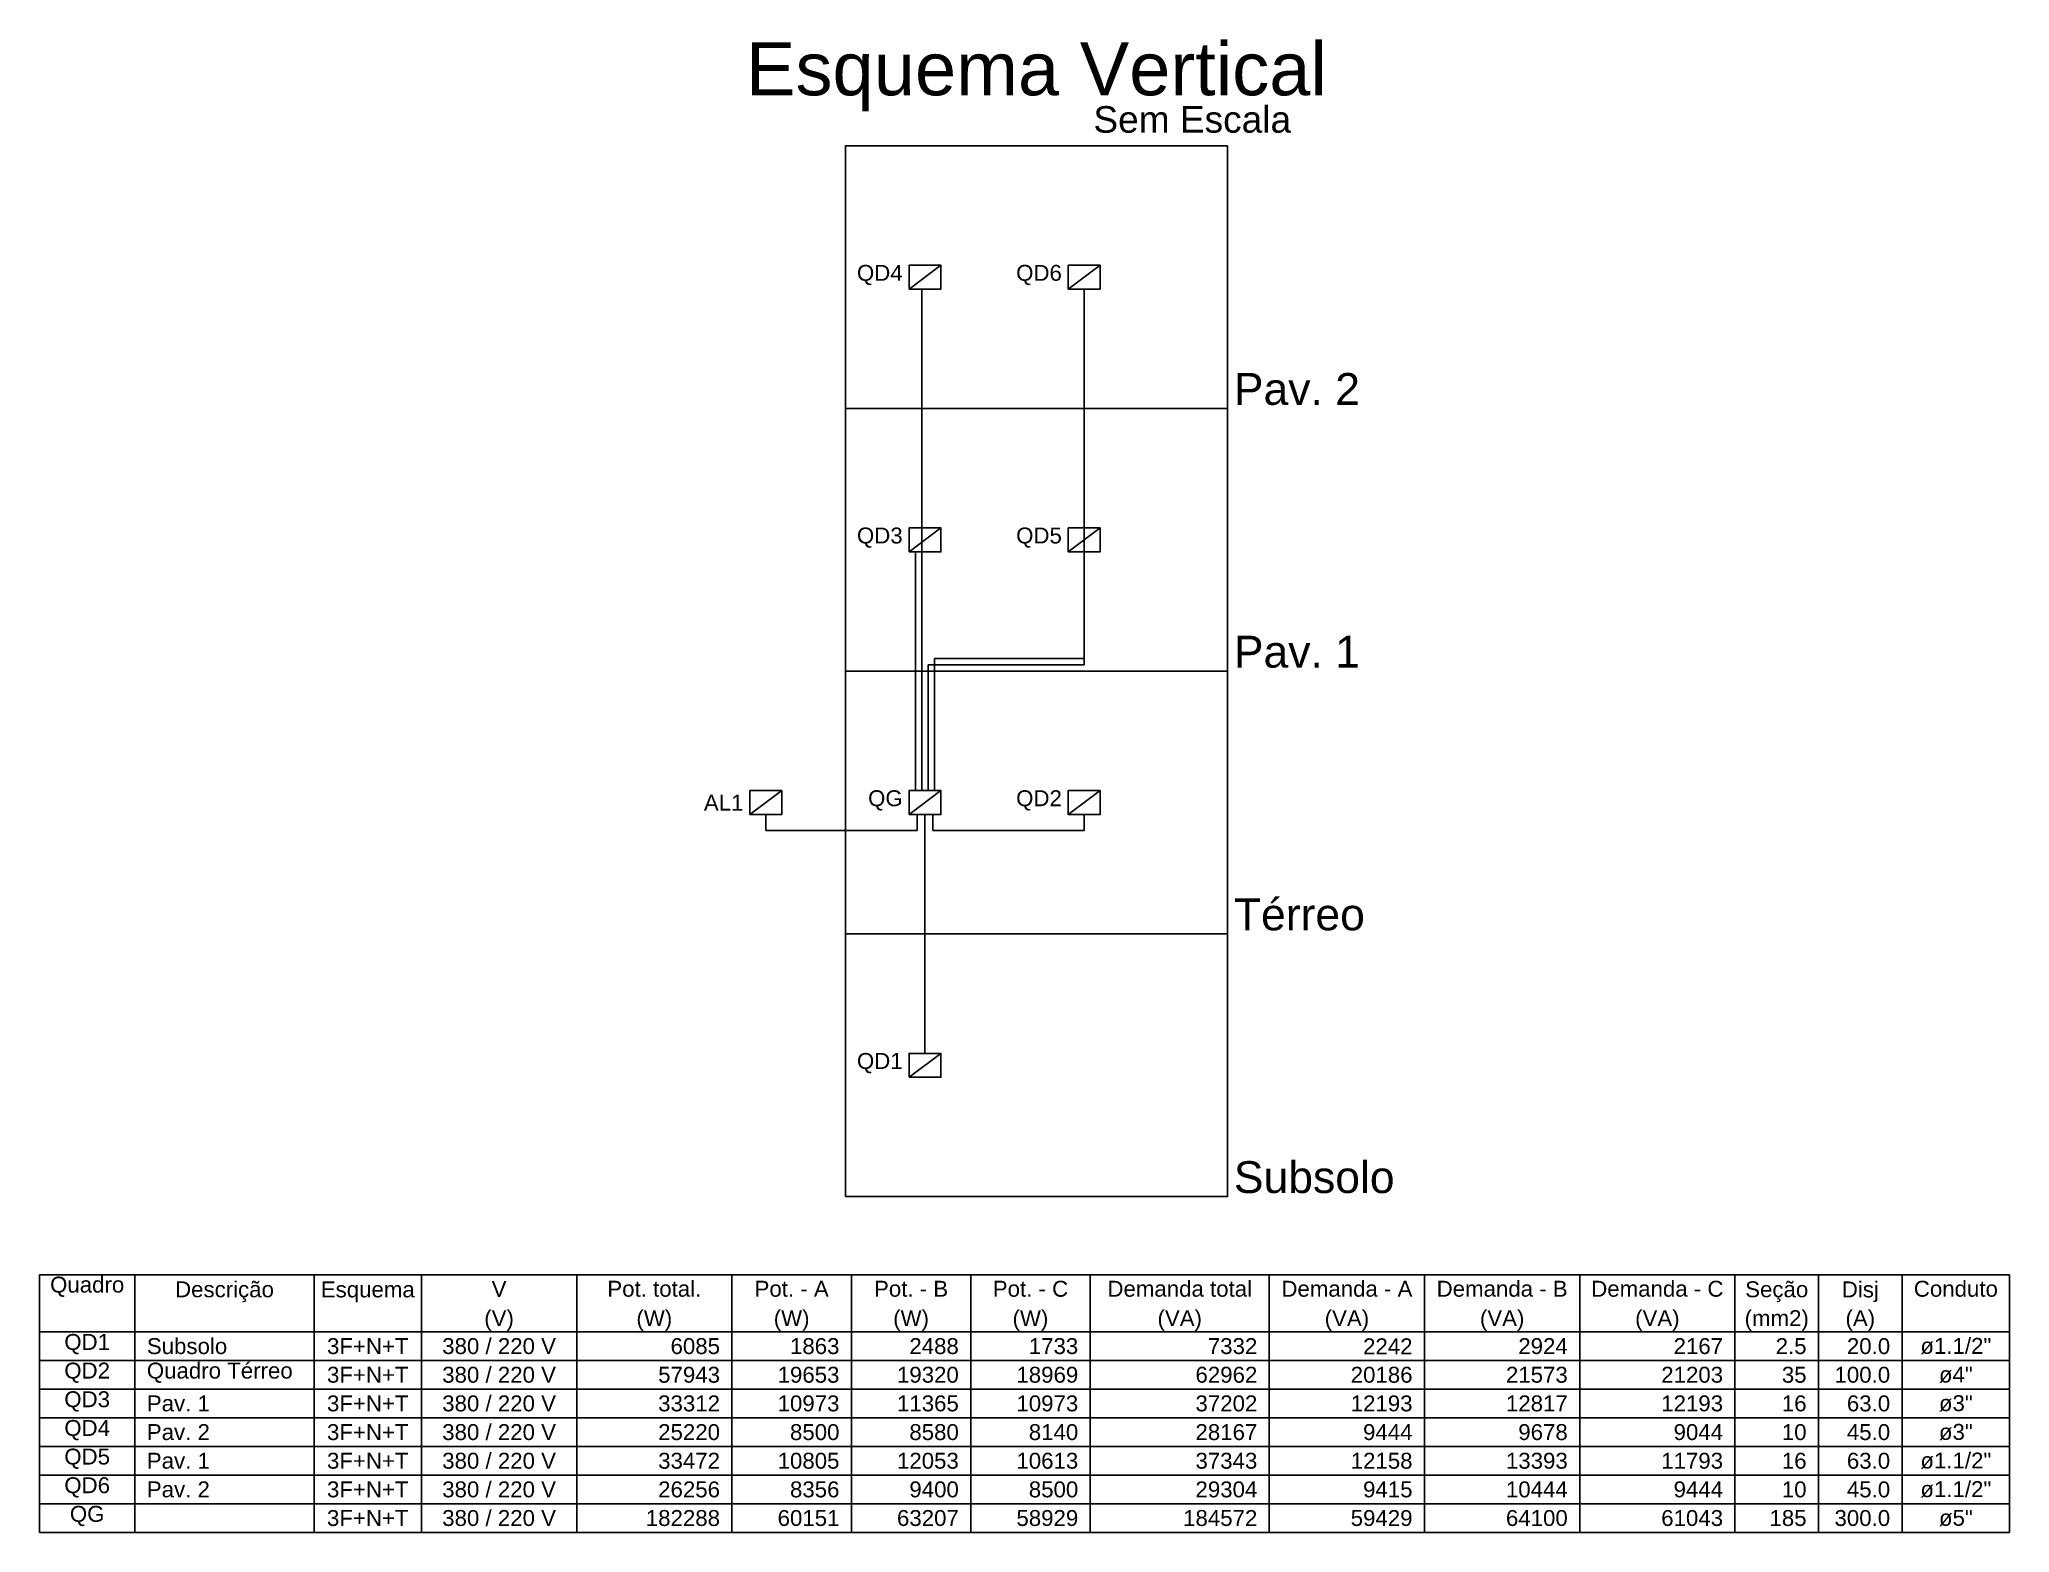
# Model space of a CAD drawing. Extents: x -6.5 to 19.7, y -4.3 to 15.6.
import ezdxf

# ---------------------------------------------------------------- set-up
doc = ezdxf.new("R2010")
doc.units = 0
doc.header["$MEASUREMENT"] = 0
for name, color, linetype in [('DI-DISJUNTOR', 1, 'CONTINUOUS'), ('DI-FIOS', 3, 'CONTINUOUS'), ('DI-LINHAS_DO_DIAGRAMA', 9, 'CONTINUOUS'), ('DI-LINHAS_DO_QUADRO', 1, 'CONTINUOUS'), ('DI-TEXTOS_DO_DIAGRAMA', 7, 'CONTINUOUS'), ('DI-TEXTOS_DO_QUADRO', 7, 'CONTINUOUS'), ('DI-TÍTULO_DO_DIAGRAMA', 3, 'CONTINUOUS')]:
    doc.layers.add(name, color=color, linetype=linetype)
doc.styles.add('ARIAL', font='')
doc.styles.get('ARIAL').set_extended_font_data('Arial')

msp = doc.modelspace()

# ---------------------------------------------------------------- linework, layer by layer
at = {"layer": 'DI-DISJUNTOR'}
for p, q in [((5.0832, 12.2844), (5.5068, 12.6021)), ((7.2012, 12.2844), (7.6248, 12.6021)), ((5.0832, 8.7897), (5.5068, 9.1074)), ((7.2012, 8.7897), (7.6248, 9.1074)), ((2.9652, 5.295), (3.3888, 5.6127)), ((5.0832, 5.295), (5.5068, 5.6127)), ((7.2012, 5.295), (7.6248, 5.6127)), ((5.0832, 1.8003), (5.5068, 2.118))]:
    msp.add_line(p, q, dxfattribs=at)
for points in [[(5.0832, 12.2844), (5.0832, 12.6021), (5.5068, 12.6021), (5.5068, 12.2844), (5.0832, 12.2844)], [(7.2012, 12.2844), (7.2012, 12.6021), (7.6248, 12.6021), (7.6248, 12.2844), (7.2012, 12.2844)], [(5.0832, 8.7897), (5.0832, 9.1074), (5.5068, 9.1074), (5.5068, 8.7897), (5.0832, 8.7897)], [(7.2012, 8.7897), (7.2012, 9.1074), (7.6248, 9.1074), (7.6248, 8.7897), (7.2012, 8.7897)], [(2.9652, 5.295), (2.9652, 5.6127), (3.3888, 5.6127), (3.3888, 5.295), (2.9652, 5.295)], [(5.0832, 5.295), (5.0832, 5.6127), (5.5068, 5.6127), (5.5068, 5.295), (5.0832, 5.295)], [(7.2012, 5.295), (7.2012, 5.6127), (7.6248, 5.6127), (7.6248, 5.295), (7.2012, 5.295)], [(5.0832, 1.8003), (5.0832, 2.118), (5.5068, 2.118), (5.5068, 1.8003), (5.0832, 1.8003)]]:
    msp.add_lwpolyline(points, close=True, dxfattribs=at)
at = {"layer": 'DI-FIOS'}
for p, q in [((5.25264, 5.6127), (5.25264, 12.2844)), ((7.413, 12.2844), (7.413, 7.28592)), ((5.16792, 5.6127), (5.16792, 8.7897)), ((7.413, 8.7897), (7.413, 7.37064)), ((5.42208, 5.6127), (5.42208, 7.37064)), ((7.413, 7.37064), (5.42208, 7.37064)), ((5.33736, 5.6127), (5.33736, 7.28592)), ((7.413, 7.28592), (5.33736, 7.28592)), ((3.177, 5.295), (3.177, 5.0832)), ((5.1891, 5.0832), (5.1891, 5.295)), ((5.295, 2.118), (5.295, 5.295)), ((5.4009, 5.295), (5.4009, 5.0832)), ((7.413, 5.0832), (7.413, 5.295)), ((3.177, 5.0832), (5.1891, 5.0832)), ((5.4009, 5.0832), (7.413, 5.0832))]:
    msp.add_line(p, q, dxfattribs=at)
at = {"layer": 'DI-LINHAS_DO_DIAGRAMA'}
for points in [[(4.236, 10.6959), (4.236, 14.1906), (9.3192, 14.1906), (9.3192, 10.6959), (4.236, 10.6959)], [(4.236, 7.2012), (4.236, 10.6959), (9.3192, 10.6959), (9.3192, 7.2012), (4.236, 7.2012)], [(4.236, 3.7065), (4.236, 7.2012), (9.3192, 7.2012), (9.3192, 3.7065), (4.236, 3.7065)], [(4.236, 0.2118), (4.236, 3.7065), (9.3192, 3.7065), (9.3192, 0.2118), (4.236, 0.2118)]]:
    msp.add_lwpolyline(points, close=True, dxfattribs=at)
at = {"layer": 'DI-LINHAS_DO_QUADRO', "linetype": 'CONTINUOUS'}
for p, q in [((-6.48637, -0.82602), (19.7239, -0.82602)), ((-6.48637, -0.82602), (-6.48637, -4.25718)), ((-5.21557, -0.82602), (-5.21557, -4.25718)), ((-2.83282, -0.82602), (-2.83282, -4.25718)), ((-1.40317, -0.82602), (-1.40317, -4.25718)), ((0.661876, -0.82602), (0.661876, -4.25718)), ((2.72693, -0.82602), (2.72693, -4.25718)), ((4.31543, -0.82602), (4.31543, -4.25718)), ((5.90393, -0.82602), (5.90393, -4.25718)), ((7.49243, -0.82602), (7.49243, -4.25718)), ((9.87518, -0.82602), (9.87518, -4.25718)), ((11.9402, -0.82602), (11.9402, -4.25718)), ((14.0053, -0.82602), (14.0053, -4.25718)), ((16.0703, -0.82602), (16.0703, -4.25718)), ((17.1823, -0.82602), (17.1823, -4.25718)), ((18.2942, -0.82602), (18.2942, -4.25718)), ((19.7239, -0.82602), (19.7239, -4.25718)), ((-6.48637, -1.5885), (19.7239, -1.5885)), ((-6.48637, -1.96974), (19.7239, -1.96974)), ((-6.48637, -2.35098), (19.7239, -2.35098)), ((-6.48637, -2.73222), (19.7239, -2.73222)), ((-6.48637, -3.11346), (19.7239, -3.11346)), ((-6.48637, -3.4947), (19.7239, -3.4947)), ((-6.48637, -3.87594), (19.7239, -3.87594)), ((-6.48637, -4.25718), (19.7239, -4.25718))]:
    msp.add_line(p, q, dxfattribs=at)

# ---------------------------------------------------------------- texts
at = {"layer": 'DI-TEXTOS_DO_DIAGRAMA', "char_height": 0.2118, "attachment_point": 9, "style": 'ARIAL'}
for s, insert, width in [('QD4', (4.998, 12.336894), 0.76248), ('QD6', (7.116, 12.336894), 0.76248), ('QD3', (4.998, 8.842894), 0.76248), ('QD5', (7.116, 8.842894), 0.76248), ('AL1', (2.88, 5.347894), 0.76248), ('QG', (4.998, 5.347894), 0.50832), ('QD2', (7.116, 5.347894), 0.76248), ('QD1', (4.998, 1.852894), 0.76248)]:
    msp.add_mtext(s, dxfattribs=dict(at, insert=insert, width=width))
at = {"layer": 'DI-TEXTOS_DO_QUADRO', "char_height": 0.2118, "style": 'ARIAL'}
for s, insert, width, attachment_point in [('Quadro', (-5.851, -1.122106), 1.52496, 8), ('Descrição', (-4.024, -1.192), 2.28744, 8), ('Esquema', (-2.118, -1.192), 1.77912, 8), ('V', (-0.371, -1.122106), 0.25416, 8), ('Pot. total.', (1.694, -1.122106), 2.79576, 8), ('Pot. - A', (3.521, -1.122106), 2.03328, 8), ('Pot. - B', (5.11, -1.122106), 2.03328, 8), ('Pot. - C', (6.698, -1.122106), 2.03328, 8), ('Demanda total', (8.684, -1.122106), 3.30408, 8), ('Demanda - A', (10.908, -1.122106), 2.79576, 8), ('Demanda - B', (12.973, -1.122106), 2.79576, 8), ('Demanda - C', (15.038, -1.122106), 2.79576, 8), ('Seção', (16.626, -1.192), 1.2708, 8), ('Disj', (17.738, -1.192), 1.01664, 8), ('Conduto', (19.009, -1.122106), 1.77912, 8), ('(V)', (-0.371, -1.574), 0.76248, 8), ('(W)', (1.694, -1.574), 0.76248, 8), ('(W)', (3.521, -1.574), 0.76248, 8), ('(W)', (5.11, -1.574), 0.76248, 8), ('(W)', (6.698, -1.574), 0.76248, 8), ('(VA)', (8.684, -1.574), 1.01664, 8), ('(VA)', (10.908, -1.574), 1.01664, 8), ('(VA)', (12.973, -1.574), 1.01664, 8), ('(VA)', (15.038, -1.574), 1.01664, 8), ('(mm2)', (16.626, -1.574), 1.2708, 8), ('(A)', (17.738, -1.574), 0.76248, 8), ('QD1', (-5.851, -1.885106), 0.76248, 8), ('Subsolo', (-5.057, -1.885106), 1.77912, 7), ('3F+N+T', (-2.118, -1.885106), 1.52496, 8), ('380 / 220 V', (-0.371, -1.885106), 2.79576, 8), ('6085', (2.568, -1.885106), 1.01664, 9), ('1863', (4.157, -1.885106), 1.01664, 9), ('2488', (5.745, -1.885106), 1.01664, 9), ('1733', (7.334, -1.885106), 1.01664, 9), ('7332', (9.716, -1.885106), 1.01664, 9), ('2242', (11.781, -1.885106), 1.01664, 9), ('2924', (13.846, -1.885106), 1.01664, 9), ('2167', (15.912, -1.885106), 1.01664, 9), ('2.5', (17.023, -1.885106), 0.76248, 9), ('20.0', (18.135, -1.885106), 1.01664, 9), ('ø1.1/2"', (19.009, -1.885106), 1.77912, 8), ('QD2', (-5.851, -2.266106), 0.76248, 8), ('Quadro Térreo', (-5.057, -2.266106), 3.30408, 7), ('3F+N+T', (-2.118, -2.266106), 1.52496, 8), ('380 / 220 V', (-0.371, -2.266106), 2.79576, 8), ('57943', (2.568, -2.266106), 1.2708, 9), ('19653', (4.157, -2.266106), 1.2708, 9), ('19320', (5.745, -2.266106), 1.2708, 9), ('18969', (7.334, -2.266106), 1.2708, 9), ('62962', (9.716, -2.266106), 1.2708, 9), ('20186', (11.781, -2.266106), 1.2708, 9), ('21573', (13.846, -2.266106), 1.2708, 9), ('21203', (15.912, -2.266106), 1.2708, 9), ('35', (17.023, -2.266106), 0.50832, 9), ('100.0', (18.135, -2.266106), 1.2708, 9), ('ø4"', (19.009, -2.266106), 0.76248, 8), ('QD3', (-5.851, -2.647106), 0.76248, 8), ('Pav. 1', (-5.057, -2.647106), 1.52496, 7), ('3F+N+T', (-2.118, -2.647106), 1.52496, 8), ('380 / 220 V', (-0.371, -2.647106), 2.79576, 8), ('33312', (2.568, -2.647106), 1.2708, 9), ('10973', (4.157, -2.647106), 1.2708, 9), ('11365', (5.745, -2.647106), 1.2708, 9), ('10973', (7.334, -2.647106), 1.2708, 9), ('37202', (9.716, -2.647106), 1.2708, 9), ('12193', (11.781, -2.647106), 1.2708, 9), ('12817', (13.846, -2.647106), 1.2708, 9), ('12193', (15.912, -2.647106), 1.2708, 9), ('16', (17.023, -2.647106), 0.50832, 9), ('63.0', (18.135, -2.647106), 1.01664, 9), ('ø3"', (19.009, -2.647106), 0.76248, 8), ('QD4', (-5.851, -3.029106), 0.76248, 8), ('Pav. 2', (-5.057, -3.029106), 1.52496, 7), ('3F+N+T', (-2.118, -3.029106), 1.52496, 8), ('380 / 220 V', (-0.371, -3.029106), 2.79576, 8), ('25220', (2.568, -3.029106), 1.2708, 9), ('8500', (4.157, -3.029106), 1.01664, 9), ('8580', (5.745, -3.029106), 1.01664, 9), ('8140', (7.334, -3.029106), 1.01664, 9), ('28167', (9.716, -3.029106), 1.2708, 9), ('9444', (11.781, -3.029106), 1.01664, 9), ('9678', (13.846, -3.029106), 1.01664, 9), ('9044', (15.912, -3.029106), 1.01664, 9), ('10', (17.023, -3.029106), 0.50832, 9), ('45.0', (18.135, -3.029106), 1.01664, 9), ('ø3"', (19.009, -3.029106), 0.76248, 8), ('QD5', (-5.851, -3.410106), 0.76248, 8), ('Pav. 1', (-5.057, -3.410106), 1.52496, 7), ('3F+N+T', (-2.118, -3.410106), 1.52496, 8), ('380 / 220 V', (-0.371, -3.410106), 2.79576, 8), ('33472', (2.568, -3.410106), 1.2708, 9), ('10805', (4.157, -3.410106), 1.2708, 9), ('12053', (5.745, -3.410106), 1.2708, 9), ('10613', (7.334, -3.410106), 1.2708, 9), ('37343', (9.716, -3.410106), 1.2708, 9), ('12158', (11.781, -3.410106), 1.2708, 9), ('13393', (13.846, -3.410106), 1.2708, 9), ('11793', (15.912, -3.410106), 1.2708, 9), ('16', (17.023, -3.410106), 0.50832, 9), ('63.0', (18.135, -3.410106), 1.01664, 9), ('ø1.1/2"', (19.009, -3.410106), 1.77912, 8), ('QD6', (-5.851, -3.791106), 0.76248, 8), ('Pav. 2', (-5.057, -3.791106), 1.52496, 7), ('3F+N+T', (-2.118, -3.791106), 1.52496, 8), ('380 / 220 V', (-0.371, -3.791106), 2.79576, 8), ('26256', (2.568, -3.791106), 1.2708, 9), ('8356', (4.157, -3.791106), 1.01664, 9), ('9400', (5.745, -3.791106), 1.01664, 9), ('8500', (7.334, -3.791106), 1.01664, 9), ('29304', (9.716, -3.791106), 1.2708, 9), ('9415', (11.781, -3.791106), 1.01664, 9), ('10444', (13.846, -3.791106), 1.2708, 9), ('9444', (15.912, -3.791106), 1.01664, 9), ('10', (17.023, -3.791106), 0.50832, 9), ('45.0', (18.135, -3.791106), 1.01664, 9), ('ø1.1/2"', (19.009, -3.791106), 1.77912, 8), ('QG', (-5.851, -4.172106), 0.50832, 8), ('3F+N+T', (-2.118, -4.172106), 1.52496, 8), ('380 / 220 V', (-0.371, -4.172106), 2.79576, 8), ('182288', (2.568, -4.172106), 1.52496, 9), ('60151', (4.157, -4.172106), 1.2708, 9), ('63207', (5.745, -4.172106), 1.2708, 9), ('58929', (7.334, -4.172106), 1.2708, 9), ('184572', (9.716, -4.172106), 1.52496, 9), ('59429', (11.781, -4.172106), 1.2708, 9), ('64100', (13.846, -4.172106), 1.2708, 9), ('61043', (15.912, -4.172106), 1.2708, 9), ('185', (17.023, -4.172106), 0.76248, 9), ('300.0', (18.135, -4.172106), 1.2708, 9), ('ø5"', (19.009, -4.172106), 0.76248, 8)]:
    msp.add_mtext(s, dxfattribs=dict(at, insert=insert, width=width, attachment_point=attachment_point))
at = {"layer": 'DI-TÍTULO_DO_DIAGRAMA', "style": 'ARIAL'}
for s, insert, char_height, width, attachment_point in [('Esquema Vertical', (6.778, 14.65), 0.706, 13.5552, 8), ('Sem Escala', (10.166, 14.36049), 0.353, 4.236, 9), ('Pav. 2', (9.404, 10.738788), 0.4236, 3.04992, 7), ('Pav. 1', (9.404, 7.243788), 0.4236, 3.04992, 7), ('Térreo', (9.404, 3.748788), 0.4236, 3.04992, 7), ('Subsolo', (9.404, 0.253788), 0.4236, 3.55824, 7)]:
    msp.add_mtext(s, dxfattribs=dict(at, insert=insert, char_height=char_height, width=width, attachment_point=attachment_point))

doc.saveas('drawing.dxf')
